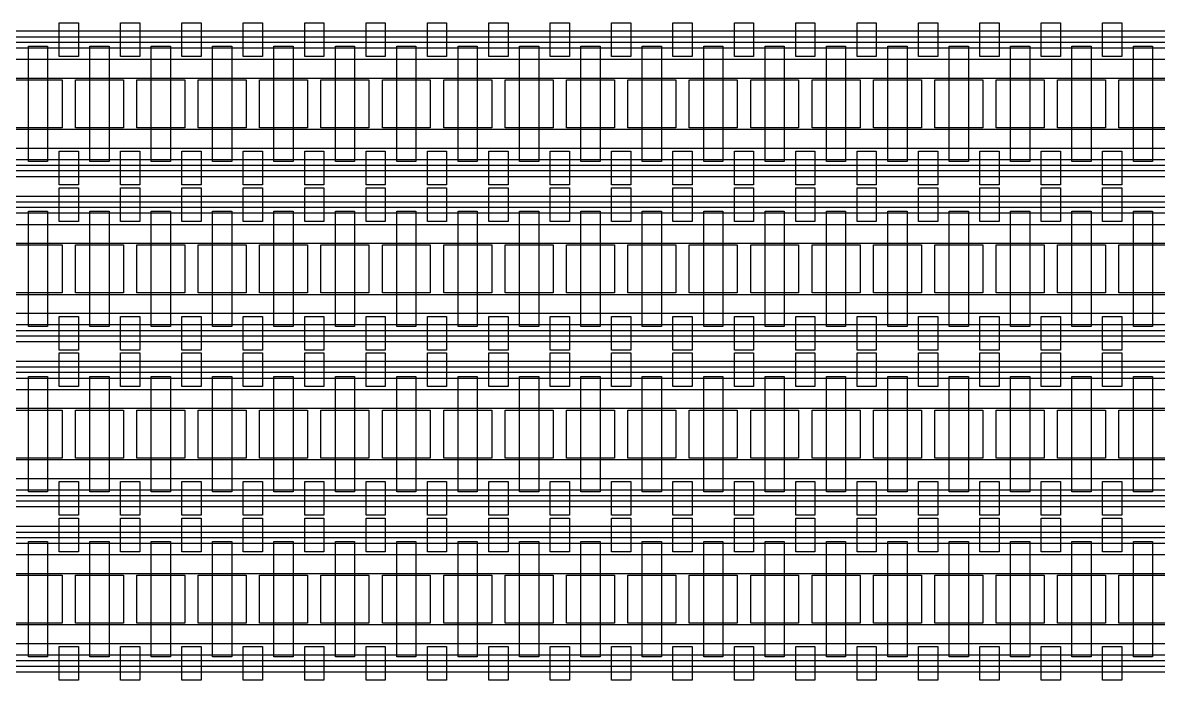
# Model space of a CAD drawing. Extents: x -21765 to 20427, y -6394 to 12870.
# Drawn here: x 2658 to 8578, y 4126 to 7553 of the extents above; entities that cross this region are included whole.
import ezdxf

# ---------------------------------------------------------------- set-up
doc = ezdxf.new("R2010")
doc.units = 0
doc.header["$MEASUREMENT"] = 0
doc.layers.add('CONTROL', color=5, linetype='Continuous')
doc.layers.add('FLOW', color=6, linetype='Continuous')

msp = doc.modelspace()

# ---------------------------------------------------------------- linework, layer by layer
at = {"layer": 'CONTROL', "linetype": 'Continuous'}
for points in [[(2847.5, 7553.4), (2947.5, 7553.4), (2947.5, 7377.9), (2847.5, 7377.9), (2847.5, 7553.4)], [(3167.5, 7553.4), (3267.5, 7553.4), (3267.5, 7377.9), (3167.5, 7377.9), (3167.5, 7553.4)], [(3487.5, 7553.4), (3587.5, 7553.4), (3587.5, 7377.9), (3487.5, 7377.9), (3487.5, 7553.4)], [(3807.5, 7553.4), (3907.5, 7553.4), (3907.5, 7377.9), (3807.5, 7377.9), (3807.5, 7553.4)], [(4127.5, 7553.4), (4227.5, 7553.4), (4227.5, 7377.9), (4127.5, 7377.9), (4127.5, 7553.4)], [(4447.5, 7553.4), (4547.5, 7553.4), (4547.5, 7377.9), (4447.5, 7377.9), (4447.5, 7553.4)], [(4767.5, 7553.4), (4867.5, 7553.4), (4867.5, 7377.9), (4767.5, 7377.9), (4767.5, 7553.4)], [(5087.5, 7553.4), (5187.5, 7553.4), (5187.5, 7377.9), (5087.5, 7377.9), (5087.5, 7553.4)], [(5407.5, 7553.4), (5507.5, 7553.4), (5507.5, 7377.9), (5407.5, 7377.9), (5407.5, 7553.4)], [(5727.5, 7553.4), (5827.5, 7553.4), (5827.5, 7377.9), (5727.5, 7377.9), (5727.5, 7553.4)], [(6047.5, 7553.4), (6147.5, 7553.4), (6147.5, 7377.9), (6047.5, 7377.9), (6047.5, 7553.4)], [(6367.5, 7553.4), (6467.5, 7553.4), (6467.5, 7377.9), (6367.5, 7377.9), (6367.5, 7553.4)], [(6687.5, 7553.4), (6787.5, 7553.4), (6787.5, 7377.9), (6687.5, 7377.9), (6687.5, 7553.4)], [(7007.5, 7553.4), (7107.5, 7553.4), (7107.5, 7377.9), (7007.5, 7377.9), (7007.5, 7553.4)], [(7327.5, 7553.4), (7427.5, 7553.4), (7427.5, 7377.9), (7327.5, 7377.9), (7327.5, 7553.4)], [(7647.5, 7553.4), (7747.5, 7553.4), (7747.5, 7377.9), (7647.5, 7377.9), (7647.5, 7553.4)], [(7967.5, 7553.4), (8067.5, 7553.4), (8067.5, 7377.9), (7967.5, 7377.9), (7967.5, 7553.4)], [(8287.5, 7553.4), (8387.5, 7553.4), (8387.5, 7377.9), (8287.5, 7377.9), (8287.5, 7553.4)], [(-1375.2, 7480.6), (14147.5, 7480.6), (14147.5, 7450.6), (-1375.2, 7450.6), (-1375.2, 7480.6)], [(14228.4, 7263.1), (-1212.5, 7263.1), (-1212.5, 7363.1), (14228.4, 7363.1), (14228.4, 7263.1)], [(14228.4, 6898), (-1212.5, 6898), (-1212.5, 6998), (14228.4, 6998), (14228.4, 6898)], [(2847.5, 6883.2), (2947.5, 6883.2), (2947.5, 6707.7), (2847.5, 6707.7), (2847.5, 6883.2)], [(3167.5, 6883.2), (3267.5, 6883.2), (3267.5, 6707.7), (3167.5, 6707.7), (3167.5, 6883.2)], [(3487.5, 6883.2), (3587.5, 6883.2), (3587.5, 6707.7), (3487.5, 6707.7), (3487.5, 6883.2)], [(3807.5, 6883.2), (3907.5, 6883.2), (3907.5, 6707.7), (3807.5, 6707.7), (3807.5, 6883.2)], [(4127.5, 6883.2), (4227.5, 6883.2), (4227.5, 6707.7), (4127.5, 6707.7), (4127.5, 6883.2)], [(4447.5, 6883.2), (4547.5, 6883.2), (4547.5, 6707.7), (4447.5, 6707.7), (4447.5, 6883.2)], [(4767.5, 6883.2), (4867.5, 6883.2), (4867.5, 6707.7), (4767.5, 6707.7), (4767.5, 6883.2)], [(5087.5, 6883.2), (5187.5, 6883.2), (5187.5, 6707.7), (5087.5, 6707.7), (5087.5, 6883.2)], [(5407.5, 6883.2), (5507.5, 6883.2), (5507.5, 6707.7), (5407.5, 6707.7), (5407.5, 6883.2)], [(5727.5, 6883.2), (5827.5, 6883.2), (5827.5, 6707.7), (5727.5, 6707.7), (5727.5, 6883.2)], [(6047.5, 6883.2), (6147.5, 6883.2), (6147.5, 6707.7), (6047.5, 6707.7), (6047.5, 6883.2)], [(6367.5, 6883.2), (6467.5, 6883.2), (6467.5, 6707.7), (6367.5, 6707.7), (6367.5, 6883.2)], [(6687.5, 6883.2), (6787.5, 6883.2), (6787.5, 6707.7), (6687.5, 6707.7), (6687.5, 6883.2)], [(7007.5, 6883.2), (7107.5, 6883.2), (7107.5, 6707.7), (7007.5, 6707.7), (7007.5, 6883.2)], [(7327.5, 6883.2), (7427.5, 6883.2), (7427.5, 6707.7), (7327.5, 6707.7), (7327.5, 6883.2)], [(7647.5, 6883.2), (7747.5, 6883.2), (7747.5, 6707.7), (7647.5, 6707.7), (7647.5, 6883.2)], [(7967.5, 6883.2), (8067.5, 6883.2), (8067.5, 6707.7), (7967.5, 6707.7), (7967.5, 6883.2)], [(8287.5, 6883.2), (8387.5, 6883.2), (8387.5, 6707.7), (8287.5, 6707.7), (8287.5, 6883.2)], [(-1375.2, 6810.5), (14147.5, 6810.5), (14147.5, 6780.5), (-1375.2, 6780.5), (-1375.2, 6810.5)], [(2847.5, 6692.7), (2947.5, 6692.7), (2947.5, 6517.2), (2847.5, 6517.2), (2847.5, 6692.7)], [(3167.5, 6692.7), (3267.5, 6692.7), (3267.5, 6517.2), (3167.5, 6517.2), (3167.5, 6692.7)], [(3487.5, 6692.7), (3587.5, 6692.7), (3587.5, 6517.2), (3487.5, 6517.2), (3487.5, 6692.7)], [(3807.5, 6692.7), (3907.5, 6692.7), (3907.5, 6517.2), (3807.5, 6517.2), (3807.5, 6692.7)], [(4127.5, 6692.7), (4227.5, 6692.7), (4227.5, 6517.2), (4127.5, 6517.2), (4127.5, 6692.7)], [(4447.5, 6692.7), (4547.5, 6692.7), (4547.5, 6517.2), (4447.5, 6517.2), (4447.5, 6692.7)], [(4767.5, 6692.7), (4867.5, 6692.7), (4867.5, 6517.2), (4767.5, 6517.2), (4767.5, 6692.7)], [(5087.5, 6692.7), (5187.5, 6692.7), (5187.5, 6517.2), (5087.5, 6517.2), (5087.5, 6692.7)], [(5407.5, 6692.7), (5507.5, 6692.7), (5507.5, 6517.2), (5407.5, 6517.2), (5407.5, 6692.7)], [(5727.5, 6692.7), (5827.5, 6692.7), (5827.5, 6517.2), (5727.5, 6517.2), (5727.5, 6692.7)], [(6047.5, 6692.7), (6147.5, 6692.7), (6147.5, 6517.2), (6047.5, 6517.2), (6047.5, 6692.7)], [(6367.5, 6692.7), (6467.5, 6692.7), (6467.5, 6517.2), (6367.5, 6517.2), (6367.5, 6692.7)], [(6687.5, 6692.7), (6787.5, 6692.7), (6787.5, 6517.2), (6687.5, 6517.2), (6687.5, 6692.7)], [(7007.5, 6692.7), (7107.5, 6692.7), (7107.5, 6517.2), (7007.5, 6517.2), (7007.5, 6692.7)], [(7327.5, 6692.7), (7427.5, 6692.7), (7427.5, 6517.2), (7327.5, 6517.2), (7327.5, 6692.7)], [(7647.5, 6692.7), (7747.5, 6692.7), (7747.5, 6517.2), (7647.5, 6517.2), (7647.5, 6692.7)], [(7967.5, 6692.7), (8067.5, 6692.7), (8067.5, 6517.2), (7967.5, 6517.2), (7967.5, 6692.7)], [(8287.5, 6692.7), (8387.5, 6692.7), (8387.5, 6517.2), (8287.5, 6517.2), (8287.5, 6692.7)], [(-1375.2, 6620), (14147.5, 6620), (14147.5, 6590), (-1375.2, 6590), (-1375.2, 6620)], [(14228.4, 6402.4), (-1212.5, 6402.4), (-1212.5, 6502.4), (14228.4, 6502.4), (14228.4, 6402.4)], [(14228.4, 6037.3), (-1212.5, 6037.3), (-1212.5, 6137.3), (14228.4, 6137.3), (14228.4, 6037.3)], [(2847.5, 6022.6), (2947.5, 6022.6), (2947.5, 5847.1), (2847.5, 5847.1), (2847.5, 6022.6)], [(3167.5, 6022.6), (3267.5, 6022.6), (3267.5, 5847.1), (3167.5, 5847.1), (3167.5, 6022.6)], [(3487.5, 6022.6), (3587.5, 6022.6), (3587.5, 5847.1), (3487.5, 5847.1), (3487.5, 6022.6)], [(3807.5, 6022.6), (3907.5, 6022.6), (3907.5, 5847.1), (3807.5, 5847.1), (3807.5, 6022.6)], [(4127.5, 6022.6), (4227.5, 6022.6), (4227.5, 5847.1), (4127.5, 5847.1), (4127.5, 6022.6)], [(4447.5, 6022.6), (4547.5, 6022.6), (4547.5, 5847.1), (4447.5, 5847.1), (4447.5, 6022.6)], [(4767.5, 6022.6), (4867.5, 6022.6), (4867.5, 5847.1), (4767.5, 5847.1), (4767.5, 6022.6)], [(5087.5, 6022.6), (5187.5, 6022.6), (5187.5, 5847.1), (5087.5, 5847.1), (5087.5, 6022.6)], [(5407.5, 6022.6), (5507.5, 6022.6), (5507.5, 5847.1), (5407.5, 5847.1), (5407.5, 6022.6)], [(5727.5, 6022.6), (5827.5, 6022.6), (5827.5, 5847.1), (5727.5, 5847.1), (5727.5, 6022.6)], [(6047.5, 6022.6), (6147.5, 6022.6), (6147.5, 5847.1), (6047.5, 5847.1), (6047.5, 6022.6)], [(6367.5, 6022.6), (6467.5, 6022.6), (6467.5, 5847.1), (6367.5, 5847.1), (6367.5, 6022.6)], [(6687.5, 6022.6), (6787.5, 6022.6), (6787.5, 5847.1), (6687.5, 5847.1), (6687.5, 6022.6)], [(7007.5, 6022.6), (7107.5, 6022.6), (7107.5, 5847.1), (7007.5, 5847.1), (7007.5, 6022.6)], [(7327.5, 6022.6), (7427.5, 6022.6), (7427.5, 5847.1), (7327.5, 5847.1), (7327.5, 6022.6)], [(7647.5, 6022.6), (7747.5, 6022.6), (7747.5, 5847.1), (7647.5, 5847.1), (7647.5, 6022.6)], [(7967.5, 6022.6), (8067.5, 6022.6), (8067.5, 5847.1), (7967.5, 5847.1), (7967.5, 6022.6)], [(8287.5, 6022.6), (8387.5, 6022.6), (8387.5, 5847.1), (8287.5, 5847.1), (8287.5, 6022.6)], [(-1375.2, 5949.8), (14147.5, 5949.8), (14147.5, 5919.8), (-1375.2, 5919.8), (-1375.2, 5949.8)], [(2847.5, 5832.1), (2947.5, 5832.1), (2947.5, 5656.6), (2847.5, 5656.6), (2847.5, 5832.1)], [(3167.5, 5832.1), (3267.5, 5832.1), (3267.5, 5656.6), (3167.5, 5656.6), (3167.5, 5832.1)], [(3487.5, 5832.1), (3587.5, 5832.1), (3587.5, 5656.6), (3487.5, 5656.6), (3487.5, 5832.1)], [(3807.5, 5832.1), (3907.5, 5832.1), (3907.5, 5656.6), (3807.5, 5656.6), (3807.5, 5832.1)], [(4127.5, 5832.1), (4227.5, 5832.1), (4227.5, 5656.6), (4127.5, 5656.6), (4127.5, 5832.1)], [(4447.5, 5832.1), (4547.5, 5832.1), (4547.5, 5656.6), (4447.5, 5656.6), (4447.5, 5832.1)], [(4767.5, 5832.1), (4867.5, 5832.1), (4867.5, 5656.6), (4767.5, 5656.6), (4767.5, 5832.1)], [(5087.5, 5832.1), (5187.5, 5832.1), (5187.5, 5656.6), (5087.5, 5656.6), (5087.5, 5832.1)], [(5407.5, 5832.1), (5507.5, 5832.1), (5507.5, 5656.6), (5407.5, 5656.6), (5407.5, 5832.1)], [(5727.5, 5832.1), (5827.5, 5832.1), (5827.5, 5656.6), (5727.5, 5656.6), (5727.5, 5832.1)], [(6047.5, 5832.1), (6147.5, 5832.1), (6147.5, 5656.6), (6047.5, 5656.6), (6047.5, 5832.1)], [(6367.5, 5832.1), (6467.5, 5832.1), (6467.5, 5656.6), (6367.5, 5656.6), (6367.5, 5832.1)], [(6687.5, 5832.1), (6787.5, 5832.1), (6787.5, 5656.6), (6687.5, 5656.6), (6687.5, 5832.1)], [(7007.5, 5832.1), (7107.5, 5832.1), (7107.5, 5656.6), (7007.5, 5656.6), (7007.5, 5832.1)], [(7327.5, 5832.1), (7427.5, 5832.1), (7427.5, 5656.6), (7327.5, 5656.6), (7327.5, 5832.1)], [(7647.5, 5832.1), (7747.5, 5832.1), (7747.5, 5656.6), (7647.5, 5656.6), (7647.5, 5832.1)], [(7967.5, 5832.1), (8067.5, 5832.1), (8067.5, 5656.6), (7967.5, 5656.6), (7967.5, 5832.1)], [(8287.5, 5832.1), (8387.5, 5832.1), (8387.5, 5656.6), (8287.5, 5656.6), (8287.5, 5832.1)], [(-1375.2, 5759.3), (14147.5, 5759.3), (14147.5, 5729.3), (-1375.2, 5729.3), (-1375.2, 5759.3)], [(14228.4, 5541.8), (-1212.5, 5541.8), (-1212.5, 5641.8), (14228.4, 5641.8), (14228.4, 5541.8)], [(14228.4, 5176.7), (-1212.5, 5176.7), (-1212.5, 5276.7), (14228.4, 5276.7), (14228.4, 5176.7)], [(2847.5, 5161.9), (2947.5, 5161.9), (2947.5, 4986.4), (2847.5, 4986.4), (2847.5, 5161.9)], [(3167.5, 5161.9), (3267.5, 5161.9), (3267.5, 4986.4), (3167.5, 4986.4), (3167.5, 5161.9)], [(3487.5, 5161.9), (3587.5, 5161.9), (3587.5, 4986.4), (3487.5, 4986.4), (3487.5, 5161.9)], [(3807.5, 5161.9), (3907.5, 5161.9), (3907.5, 4986.4), (3807.5, 4986.4), (3807.5, 5161.9)], [(4127.5, 5161.9), (4227.5, 5161.9), (4227.5, 4986.4), (4127.5, 4986.4), (4127.5, 5161.9)], [(4447.5, 5161.9), (4547.5, 5161.9), (4547.5, 4986.4), (4447.5, 4986.4), (4447.5, 5161.9)], [(4767.5, 5161.9), (4867.5, 5161.9), (4867.5, 4986.4), (4767.5, 4986.4), (4767.5, 5161.9)], [(5087.5, 5161.9), (5187.5, 5161.9), (5187.5, 4986.4), (5087.5, 4986.4), (5087.5, 5161.9)], [(5407.5, 5161.9), (5507.5, 5161.9), (5507.5, 4986.4), (5407.5, 4986.4), (5407.5, 5161.9)], [(5727.5, 5161.9), (5827.5, 5161.9), (5827.5, 4986.4), (5727.5, 4986.4), (5727.5, 5161.9)], [(6047.5, 5161.9), (6147.5, 5161.9), (6147.5, 4986.4), (6047.5, 4986.4), (6047.5, 5161.9)], [(6367.5, 5161.9), (6467.5, 5161.9), (6467.5, 4986.4), (6367.5, 4986.4), (6367.5, 5161.9)], [(6687.5, 5161.9), (6787.5, 5161.9), (6787.5, 4986.4), (6687.5, 4986.4), (6687.5, 5161.9)], [(7007.5, 5161.9), (7107.5, 5161.9), (7107.5, 4986.4), (7007.5, 4986.4), (7007.5, 5161.9)], [(7327.5, 5161.9), (7427.5, 5161.9), (7427.5, 4986.4), (7327.5, 4986.4), (7327.5, 5161.9)], [(7647.5, 5161.9), (7747.5, 5161.9), (7747.5, 4986.4), (7647.5, 4986.4), (7647.5, 5161.9)], [(7967.5, 5161.9), (8067.5, 5161.9), (8067.5, 4986.4), (7967.5, 4986.4), (7967.5, 5161.9)], [(8287.5, 5161.9), (8387.5, 5161.9), (8387.5, 4986.4), (8287.5, 4986.4), (8287.5, 5161.9)], [(-1375.2, 5089.2), (14147.5, 5089.2), (14147.5, 5059.2), (-1375.2, 5059.2), (-1375.2, 5089.2)], [(2847.5, 4971.4), (2947.5, 4971.4), (2947.5, 4795.9), (2847.5, 4795.9), (2847.5, 4971.4)], [(3167.5, 4971.4), (3267.5, 4971.4), (3267.5, 4795.9), (3167.5, 4795.9), (3167.5, 4971.4)], [(3487.5, 4971.4), (3587.5, 4971.4), (3587.5, 4795.9), (3487.5, 4795.9), (3487.5, 4971.4)], [(3807.5, 4971.4), (3907.5, 4971.4), (3907.5, 4795.9), (3807.5, 4795.9), (3807.5, 4971.4)], [(4127.5, 4971.4), (4227.5, 4971.4), (4227.5, 4795.9), (4127.5, 4795.9), (4127.5, 4971.4)], [(4447.5, 4971.4), (4547.5, 4971.4), (4547.5, 4795.9), (4447.5, 4795.9), (4447.5, 4971.4)], [(4767.5, 4971.4), (4867.5, 4971.4), (4867.5, 4795.9), (4767.5, 4795.9), (4767.5, 4971.4)], [(5087.5, 4971.4), (5187.5, 4971.4), (5187.5, 4795.9), (5087.5, 4795.9), (5087.5, 4971.4)], [(5407.5, 4971.4), (5507.5, 4971.4), (5507.5, 4795.9), (5407.5, 4795.9), (5407.5, 4971.4)], [(5727.5, 4971.4), (5827.5, 4971.4), (5827.5, 4795.9), (5727.5, 4795.9), (5727.5, 4971.4)], [(6047.5, 4971.4), (6147.5, 4971.4), (6147.5, 4795.9), (6047.5, 4795.9), (6047.5, 4971.4)], [(6367.5, 4971.4), (6467.5, 4971.4), (6467.5, 4795.9), (6367.5, 4795.9), (6367.5, 4971.4)], [(6687.5, 4971.4), (6787.5, 4971.4), (6787.5, 4795.9), (6687.5, 4795.9), (6687.5, 4971.4)], [(7007.5, 4971.4), (7107.5, 4971.4), (7107.5, 4795.9), (7007.5, 4795.9), (7007.5, 4971.4)], [(7327.5, 4971.4), (7427.5, 4971.4), (7427.5, 4795.9), (7327.5, 4795.9), (7327.5, 4971.4)], [(7647.5, 4971.4), (7747.5, 4971.4), (7747.5, 4795.9), (7647.5, 4795.9), (7647.5, 4971.4)], [(7967.5, 4971.4), (8067.5, 4971.4), (8067.5, 4795.9), (7967.5, 4795.9), (7967.5, 4971.4)], [(8287.5, 4971.4), (8387.5, 4971.4), (8387.5, 4795.9), (8287.5, 4795.9), (8287.5, 4971.4)], [(-1375.2, 4898.7), (14147.5, 4898.7), (14147.5, 4868.7), (-1375.2, 4868.7), (-1375.2, 4898.7)], [(14228.4, 4681.2), (-1212.5, 4681.2), (-1212.5, 4781.2), (14228.4, 4781.2), (14228.4, 4681.2)], [(14228.4, 4316.1), (-1212.5, 4316.1), (-1212.5, 4416.1), (14228.4, 4416.1), (14228.4, 4316.1)], [(2847.5, 4301.3), (2947.5, 4301.3), (2947.5, 4125.8), (2847.5, 4125.8), (2847.5, 4301.3)], [(3167.5, 4301.3), (3267.5, 4301.3), (3267.5, 4125.8), (3167.5, 4125.8), (3167.5, 4301.3)], [(3487.5, 4301.3), (3587.5, 4301.3), (3587.5, 4125.8), (3487.5, 4125.8), (3487.5, 4301.3)], [(3807.5, 4301.3), (3907.5, 4301.3), (3907.5, 4125.8), (3807.5, 4125.8), (3807.5, 4301.3)], [(4127.5, 4301.3), (4227.5, 4301.3), (4227.5, 4125.8), (4127.5, 4125.8), (4127.5, 4301.3)], [(4447.5, 4301.3), (4547.5, 4301.3), (4547.5, 4125.8), (4447.5, 4125.8), (4447.5, 4301.3)], [(4767.5, 4301.3), (4867.5, 4301.3), (4867.5, 4125.8), (4767.5, 4125.8), (4767.5, 4301.3)], [(5087.5, 4301.3), (5187.5, 4301.3), (5187.5, 4125.8), (5087.5, 4125.8), (5087.5, 4301.3)], [(5407.5, 4301.3), (5507.5, 4301.3), (5507.5, 4125.8), (5407.5, 4125.8), (5407.5, 4301.3)], [(5727.5, 4301.3), (5827.5, 4301.3), (5827.5, 4125.8), (5727.5, 4125.8), (5727.5, 4301.3)], [(6047.5, 4301.3), (6147.5, 4301.3), (6147.5, 4125.8), (6047.5, 4125.8), (6047.5, 4301.3)], [(6367.5, 4301.3), (6467.5, 4301.3), (6467.5, 4125.8), (6367.5, 4125.8), (6367.5, 4301.3)], [(6687.5, 4301.3), (6787.5, 4301.3), (6787.5, 4125.8), (6687.5, 4125.8), (6687.5, 4301.3)], [(7007.5, 4301.3), (7107.5, 4301.3), (7107.5, 4125.8), (7007.5, 4125.8), (7007.5, 4301.3)], [(7327.5, 4301.3), (7427.5, 4301.3), (7427.5, 4125.8), (7327.5, 4125.8), (7327.5, 4301.3)], [(7647.5, 4301.3), (7747.5, 4301.3), (7747.5, 4125.8), (7647.5, 4125.8), (7647.5, 4301.3)], [(7967.5, 4301.3), (8067.5, 4301.3), (8067.5, 4125.8), (7967.5, 4125.8), (7967.5, 4301.3)], [(8287.5, 4301.3), (8387.5, 4301.3), (8387.5, 4125.8), (8287.5, 4125.8), (8287.5, 4301.3)], [(-1375.2, 4228.5), (14147.5, 4228.5), (14147.5, 4198.5), (-1375.2, 4198.5), (-1375.2, 4228.5)]]:
    msp.add_lwpolyline(points, close=True, dxfattribs=at)
at = {"layer": 'FLOW', "linetype": 'Continuous'}
for points in [[(-1663.4, 7510.6), (14508.3, 7510.6), (14508.3, 7420.6), (-1663.4, 7420.6), (-1663.4, 7510.6)], [(2687.5, 7431.1), (2787.5, 7431.1), (2787.5, 6830), (2687.5, 6830), (2687.5, 7431.1)], [(3007.5, 7431.1), (3107.5, 7431.1), (3107.5, 6830), (3007.5, 6830), (3007.5, 7431.1)], [(3327.5, 7431.1), (3427.5, 7431.1), (3427.5, 6830), (3327.5, 6830), (3327.5, 7431.1)], [(3647.5, 7431.1), (3747.5, 7431.1), (3747.5, 6830), (3647.5, 6830), (3647.5, 7431.1)], [(3967.5, 7431.1), (4067.5, 7431.1), (4067.5, 6830), (3967.5, 6830), (3967.5, 7431.1)], [(4287.5, 7431.1), (4387.5, 7431.1), (4387.5, 6830), (4287.5, 6830), (4287.5, 7431.1)], [(4607.5, 7431.1), (4707.5, 7431.1), (4707.5, 6830), (4607.5, 6830), (4607.5, 7431.1)], [(4927.5, 7431.1), (5027.5, 7431.1), (5027.5, 6830), (4927.5, 6830), (4927.5, 7431.1)], [(5247.5, 7431.1), (5347.5, 7431.1), (5347.5, 6830), (5247.5, 6830), (5247.5, 7431.1)], [(5567.5, 7431.1), (5667.5, 7431.1), (5667.5, 6830), (5567.5, 6830), (5567.5, 7431.1)], [(5887.5, 7431.1), (5987.5, 7431.1), (5987.5, 6830), (5887.5, 6830), (5887.5, 7431.1)], [(6207.5, 7431.1), (6307.5, 7431.1), (6307.5, 6830), (6207.5, 6830), (6207.5, 7431.1)], [(6527.5, 7431.1), (6627.5, 7431.1), (6627.5, 6830), (6527.5, 6830), (6527.5, 7431.1)], [(6847.5, 7431.1), (6947.5, 7431.1), (6947.5, 6830), (6847.5, 6830), (6847.5, 7431.1)], [(7167.5, 7431.1), (7267.5, 7431.1), (7267.5, 6830), (7167.5, 6830), (7167.5, 7431.1)], [(7487.5, 7431.1), (7587.5, 7431.1), (7587.5, 6830), (7487.5, 6830), (7487.5, 7431.1)], [(7807.5, 7431.1), (7907.5, 7431.1), (7907.5, 6830), (7807.5, 6830), (7807.5, 7431.1)], [(8127.5, 7431.1), (8227.5, 7431.1), (8227.5, 6830), (8127.5, 6830), (8127.5, 7431.1)], [(8447.5, 7431.1), (8547.5, 7431.1), (8547.5, 6830), (8447.5, 6830), (8447.5, 7431.1)], [(2612.5, 7255.5), (2862.5, 7255.5), (2862.5, 7005.5), (2612.5, 7005.5), (2612.5, 7255.5)], [(2932.5, 7255.5), (3182.5, 7255.5), (3182.5, 7005.5), (2932.5, 7005.5), (2932.5, 7255.5)], [(3252.5, 7255.5), (3502.5, 7255.5), (3502.5, 7005.5), (3252.5, 7005.5), (3252.5, 7255.5)], [(3572.5, 7255.5), (3822.5, 7255.5), (3822.5, 7005.5), (3572.5, 7005.5), (3572.5, 7255.5)], [(3892.5, 7255.5), (4142.5, 7255.5), (4142.5, 7005.5), (3892.5, 7005.5), (3892.5, 7255.5)], [(4212.5, 7255.5), (4462.5, 7255.5), (4462.5, 7005.5), (4212.5, 7005.5), (4212.5, 7255.5)], [(4532.5, 7255.5), (4782.5, 7255.5), (4782.5, 7005.5), (4532.5, 7005.5), (4532.5, 7255.5)], [(4852.5, 7255.5), (5102.5, 7255.5), (5102.5, 7005.5), (4852.5, 7005.5), (4852.5, 7255.5)], [(5172.5, 7255.5), (5422.5, 7255.5), (5422.5, 7005.5), (5172.5, 7005.5), (5172.5, 7255.5)], [(5492.5, 7255.5), (5742.5, 7255.5), (5742.5, 7005.5), (5492.5, 7005.5), (5492.5, 7255.5)], [(5812.5, 7255.5), (6062.5, 7255.5), (6062.5, 7005.5), (5812.5, 7005.5), (5812.5, 7255.5)], [(6132.5, 7255.5), (6382.5, 7255.5), (6382.5, 7005.5), (6132.5, 7005.5), (6132.5, 7255.5)], [(6452.5, 7255.5), (6702.5, 7255.5), (6702.5, 7005.5), (6452.5, 7005.5), (6452.5, 7255.5)], [(6772.5, 7255.5), (7022.5, 7255.5), (7022.5, 7005.5), (6772.5, 7005.5), (6772.5, 7255.5)], [(7092.5, 7255.5), (7342.5, 7255.5), (7342.5, 7005.5), (7092.5, 7005.5), (7092.5, 7255.5)], [(7412.5, 7255.5), (7662.5, 7255.5), (7662.5, 7005.5), (7412.5, 7005.5), (7412.5, 7255.5)], [(7732.5, 7255.5), (7982.5, 7255.5), (7982.5, 7005.5), (7732.5, 7005.5), (7732.5, 7255.5)], [(8052.5, 7255.5), (8302.5, 7255.5), (8302.5, 7005.5), (8052.5, 7005.5), (8052.5, 7255.5)], [(8372.5, 7255.5), (8622.5, 7255.5), (8622.5, 7005.5), (8372.5, 7005.5), (8372.5, 7255.5)], [(-1663.4, 6840.5), (14508.3, 6840.5), (14508.3, 6750.5), (-1663.4, 6750.5), (-1663.4, 6840.5)], [(-1663.4, 6650), (14508.3, 6650), (14508.3, 6560), (-1663.4, 6560), (-1663.4, 6650)], [(2687.5, 6570.4), (2787.5, 6570.4), (2787.5, 5969.4), (2687.5, 5969.4), (2687.5, 6570.4)], [(3007.5, 6570.4), (3107.5, 6570.4), (3107.5, 5969.4), (3007.5, 5969.4), (3007.5, 6570.4)], [(3327.5, 6570.4), (3427.5, 6570.4), (3427.5, 5969.4), (3327.5, 5969.4), (3327.5, 6570.4)], [(3647.5, 6570.4), (3747.5, 6570.4), (3747.5, 5969.4), (3647.5, 5969.4), (3647.5, 6570.4)], [(3967.5, 6570.4), (4067.5, 6570.4), (4067.5, 5969.4), (3967.5, 5969.4), (3967.5, 6570.4)], [(4287.5, 6570.4), (4387.5, 6570.4), (4387.5, 5969.4), (4287.5, 5969.4), (4287.5, 6570.4)], [(4607.5, 6570.4), (4707.5, 6570.4), (4707.5, 5969.4), (4607.5, 5969.4), (4607.5, 6570.4)], [(4927.5, 6570.4), (5027.5, 6570.4), (5027.5, 5969.4), (4927.5, 5969.4), (4927.5, 6570.4)], [(5247.5, 6570.4), (5347.5, 6570.4), (5347.5, 5969.4), (5247.5, 5969.4), (5247.5, 6570.4)], [(5567.5, 6570.4), (5667.5, 6570.4), (5667.5, 5969.4), (5567.5, 5969.4), (5567.5, 6570.4)], [(5887.5, 6570.4), (5987.5, 6570.4), (5987.5, 5969.4), (5887.5, 5969.4), (5887.5, 6570.4)], [(6207.5, 6570.4), (6307.5, 6570.4), (6307.5, 5969.4), (6207.5, 5969.4), (6207.5, 6570.4)], [(6527.5, 6570.4), (6627.5, 6570.4), (6627.5, 5969.4), (6527.5, 5969.4), (6527.5, 6570.4)], [(6847.5, 6570.4), (6947.5, 6570.4), (6947.5, 5969.4), (6847.5, 5969.4), (6847.5, 6570.4)], [(7167.5, 6570.4), (7267.5, 6570.4), (7267.5, 5969.4), (7167.5, 5969.4), (7167.5, 6570.4)], [(7487.5, 6570.4), (7587.5, 6570.4), (7587.5, 5969.4), (7487.5, 5969.4), (7487.5, 6570.4)], [(7807.5, 6570.4), (7907.5, 6570.4), (7907.5, 5969.4), (7807.5, 5969.4), (7807.5, 6570.4)], [(8127.5, 6570.4), (8227.5, 6570.4), (8227.5, 5969.4), (8127.5, 5969.4), (8127.5, 6570.4)], [(8447.5, 6570.4), (8547.5, 6570.4), (8547.5, 5969.4), (8447.5, 5969.4), (8447.5, 6570.4)], [(2612.5, 6394.9), (2862.5, 6394.9), (2862.5, 6144.9), (2612.5, 6144.9), (2612.5, 6394.9)], [(2932.5, 6394.9), (3182.5, 6394.9), (3182.5, 6144.9), (2932.5, 6144.9), (2932.5, 6394.9)], [(3252.5, 6394.9), (3502.5, 6394.9), (3502.5, 6144.9), (3252.5, 6144.9), (3252.5, 6394.9)], [(3572.5, 6394.9), (3822.5, 6394.9), (3822.5, 6144.9), (3572.5, 6144.9), (3572.5, 6394.9)], [(3892.5, 6394.9), (4142.5, 6394.9), (4142.5, 6144.9), (3892.5, 6144.9), (3892.5, 6394.9)], [(4212.5, 6394.9), (4462.5, 6394.9), (4462.5, 6144.9), (4212.5, 6144.9), (4212.5, 6394.9)], [(4532.5, 6394.9), (4782.5, 6394.9), (4782.5, 6144.9), (4532.5, 6144.9), (4532.5, 6394.9)], [(4852.5, 6394.9), (5102.5, 6394.9), (5102.5, 6144.9), (4852.5, 6144.9), (4852.5, 6394.9)], [(5172.5, 6394.9), (5422.5, 6394.9), (5422.5, 6144.9), (5172.5, 6144.9), (5172.5, 6394.9)], [(5492.5, 6394.9), (5742.5, 6394.9), (5742.5, 6144.9), (5492.5, 6144.9), (5492.5, 6394.9)], [(5812.5, 6394.9), (6062.5, 6394.9), (6062.5, 6144.9), (5812.5, 6144.9), (5812.5, 6394.9)], [(6132.5, 6394.9), (6382.5, 6394.9), (6382.5, 6144.9), (6132.5, 6144.9), (6132.5, 6394.9)], [(6452.5, 6394.9), (6702.5, 6394.9), (6702.5, 6144.9), (6452.5, 6144.9), (6452.5, 6394.9)], [(6772.5, 6394.9), (7022.5, 6394.9), (7022.5, 6144.9), (6772.5, 6144.9), (6772.5, 6394.9)], [(7092.5, 6394.9), (7342.5, 6394.9), (7342.5, 6144.9), (7092.5, 6144.9), (7092.5, 6394.9)], [(7412.5, 6394.9), (7662.5, 6394.9), (7662.5, 6144.9), (7412.5, 6144.9), (7412.5, 6394.9)], [(7732.5, 6394.9), (7982.5, 6394.9), (7982.5, 6144.9), (7732.5, 6144.9), (7732.5, 6394.9)], [(8052.5, 6394.9), (8302.5, 6394.9), (8302.5, 6144.9), (8052.5, 6144.9), (8052.5, 6394.9)], [(8372.5, 6394.9), (8622.5, 6394.9), (8622.5, 6144.9), (8372.5, 6144.9), (8372.5, 6394.9)], [(-1663.4, 5979.8), (14508.3, 5979.8), (14508.3, 5889.8), (-1663.4, 5889.8), (-1663.4, 5979.8)], [(-1663.4, 5789.3), (14508.3, 5789.3), (14508.3, 5699.3), (-1663.4, 5699.3), (-1663.4, 5789.3)], [(2687.5, 5709.8), (2787.5, 5709.8), (2787.5, 5108.7), (2687.5, 5108.7), (2687.5, 5709.8)], [(3007.5, 5709.8), (3107.5, 5709.8), (3107.5, 5108.7), (3007.5, 5108.7), (3007.5, 5709.8)], [(3327.5, 5709.8), (3427.5, 5709.8), (3427.5, 5108.7), (3327.5, 5108.7), (3327.5, 5709.8)], [(3647.5, 5709.8), (3747.5, 5709.8), (3747.5, 5108.7), (3647.5, 5108.7), (3647.5, 5709.8)], [(3967.5, 5709.8), (4067.5, 5709.8), (4067.5, 5108.7), (3967.5, 5108.7), (3967.5, 5709.8)], [(4287.5, 5709.8), (4387.5, 5709.8), (4387.5, 5108.7), (4287.5, 5108.7), (4287.5, 5709.8)], [(4607.5, 5709.8), (4707.5, 5709.8), (4707.5, 5108.7), (4607.5, 5108.7), (4607.5, 5709.8)], [(4927.5, 5709.8), (5027.5, 5709.8), (5027.5, 5108.7), (4927.5, 5108.7), (4927.5, 5709.8)], [(5247.5, 5709.8), (5347.5, 5709.8), (5347.5, 5108.7), (5247.5, 5108.7), (5247.5, 5709.8)], [(5567.5, 5709.8), (5667.5, 5709.8), (5667.5, 5108.7), (5567.5, 5108.7), (5567.5, 5709.8)], [(5887.5, 5709.8), (5987.5, 5709.8), (5987.5, 5108.7), (5887.5, 5108.7), (5887.5, 5709.8)], [(6207.5, 5709.8), (6307.5, 5709.8), (6307.5, 5108.7), (6207.5, 5108.7), (6207.5, 5709.8)], [(6527.5, 5709.8), (6627.5, 5709.8), (6627.5, 5108.7), (6527.5, 5108.7), (6527.5, 5709.8)], [(6847.5, 5709.8), (6947.5, 5709.8), (6947.5, 5108.7), (6847.5, 5108.7), (6847.5, 5709.8)], [(7167.5, 5709.8), (7267.5, 5709.8), (7267.5, 5108.7), (7167.5, 5108.7), (7167.5, 5709.8)], [(7487.5, 5709.8), (7587.5, 5709.8), (7587.5, 5108.7), (7487.5, 5108.7), (7487.5, 5709.8)], [(7807.5, 5709.8), (7907.5, 5709.8), (7907.5, 5108.7), (7807.5, 5108.7), (7807.5, 5709.8)], [(8127.5, 5709.8), (8227.5, 5709.8), (8227.5, 5108.7), (8127.5, 5108.7), (8127.5, 5709.8)], [(8447.5, 5709.8), (8547.5, 5709.8), (8547.5, 5108.7), (8447.5, 5108.7), (8447.5, 5709.8)], [(2612.5, 5534.3), (2862.5, 5534.3), (2862.5, 5284.3), (2612.5, 5284.3), (2612.5, 5534.3)], [(2932.5, 5534.3), (3182.5, 5534.3), (3182.5, 5284.3), (2932.5, 5284.3), (2932.5, 5534.3)], [(3252.5, 5534.3), (3502.5, 5534.3), (3502.5, 5284.3), (3252.5, 5284.3), (3252.5, 5534.3)], [(3572.5, 5534.3), (3822.5, 5534.3), (3822.5, 5284.3), (3572.5, 5284.3), (3572.5, 5534.3)], [(3892.5, 5534.3), (4142.5, 5534.3), (4142.5, 5284.3), (3892.5, 5284.3), (3892.5, 5534.3)], [(4212.5, 5534.3), (4462.5, 5534.3), (4462.5, 5284.3), (4212.5, 5284.3), (4212.5, 5534.3)], [(4532.5, 5534.3), (4782.5, 5534.3), (4782.5, 5284.3), (4532.5, 5284.3), (4532.5, 5534.3)], [(4852.5, 5534.3), (5102.5, 5534.3), (5102.5, 5284.3), (4852.5, 5284.3), (4852.5, 5534.3)], [(5172.5, 5534.3), (5422.5, 5534.3), (5422.5, 5284.3), (5172.5, 5284.3), (5172.5, 5534.3)], [(5492.5, 5534.3), (5742.5, 5534.3), (5742.5, 5284.3), (5492.5, 5284.3), (5492.5, 5534.3)], [(5812.5, 5534.3), (6062.5, 5534.3), (6062.5, 5284.3), (5812.5, 5284.3), (5812.5, 5534.3)], [(6132.5, 5534.3), (6382.5, 5534.3), (6382.5, 5284.3), (6132.5, 5284.3), (6132.5, 5534.3)], [(6452.5, 5534.3), (6702.5, 5534.3), (6702.5, 5284.3), (6452.5, 5284.3), (6452.5, 5534.3)], [(6772.5, 5534.3), (7022.5, 5534.3), (7022.5, 5284.3), (6772.5, 5284.3), (6772.5, 5534.3)], [(7092.5, 5534.3), (7342.5, 5534.3), (7342.5, 5284.3), (7092.5, 5284.3), (7092.5, 5534.3)], [(7412.5, 5534.3), (7662.5, 5534.3), (7662.5, 5284.3), (7412.5, 5284.3), (7412.5, 5534.3)], [(7732.5, 5534.3), (7982.5, 5534.3), (7982.5, 5284.3), (7732.5, 5284.3), (7732.5, 5534.3)], [(8052.5, 5534.2), (8302.5, 5534.2), (8302.5, 5284.2), (8052.5, 5284.2), (8052.5, 5534.2)], [(8372.5, 5534.2), (8622.5, 5534.2), (8622.5, 5284.2), (8372.5, 5284.2), (8372.5, 5534.2)], [(-1663.4, 5119.2), (14508.3, 5119.2), (14508.3, 5029.2), (-1663.4, 5029.2), (-1663.4, 5119.2)], [(-1663.4, 4928.7), (14508.3, 4928.7), (14508.3, 4838.7), (-1663.4, 4838.7), (-1663.4, 4928.7)], [(2687.5, 4849.1), (2787.5, 4849.1), (2787.5, 4248.1), (2687.5, 4248.1), (2687.5, 4849.1)], [(3007.5, 4849.1), (3107.5, 4849.1), (3107.5, 4248.1), (3007.5, 4248.1), (3007.5, 4849.1)], [(3327.5, 4849.1), (3427.5, 4849.1), (3427.5, 4248.1), (3327.5, 4248.1), (3327.5, 4849.1)], [(3647.5, 4849.1), (3747.5, 4849.1), (3747.5, 4248.1), (3647.5, 4248.1), (3647.5, 4849.1)], [(3967.5, 4849.1), (4067.5, 4849.1), (4067.5, 4248.1), (3967.5, 4248.1), (3967.5, 4849.1)], [(4287.5, 4849.1), (4387.5, 4849.1), (4387.5, 4248.1), (4287.5, 4248.1), (4287.5, 4849.1)], [(4607.5, 4849.1), (4707.5, 4849.1), (4707.5, 4248.1), (4607.5, 4248.1), (4607.5, 4849.1)], [(4927.5, 4849.1), (5027.5, 4849.1), (5027.5, 4248.1), (4927.5, 4248.1), (4927.5, 4849.1)], [(5247.5, 4849.1), (5347.5, 4849.1), (5347.5, 4248.1), (5247.5, 4248.1), (5247.5, 4849.1)], [(5567.5, 4849.1), (5667.5, 4849.1), (5667.5, 4248.1), (5567.5, 4248.1), (5567.5, 4849.1)], [(5887.5, 4849.1), (5987.5, 4849.1), (5987.5, 4248.1), (5887.5, 4248.1), (5887.5, 4849.1)], [(6207.5, 4849.1), (6307.5, 4849.1), (6307.5, 4248.1), (6207.5, 4248.1), (6207.5, 4849.1)], [(6527.5, 4849.1), (6627.5, 4849.1), (6627.5, 4248.1), (6527.5, 4248.1), (6527.5, 4849.1)], [(6847.5, 4849.1), (6947.5, 4849.1), (6947.5, 4248.1), (6847.5, 4248.1), (6847.5, 4849.1)], [(7167.5, 4849.1), (7267.5, 4849.1), (7267.5, 4248.1), (7167.5, 4248.1), (7167.5, 4849.1)], [(7487.5, 4849.1), (7587.5, 4849.1), (7587.5, 4248.1), (7487.5, 4248.1), (7487.5, 4849.1)], [(7807.5, 4849.1), (7907.5, 4849.1), (7907.5, 4248.1), (7807.5, 4248.1), (7807.5, 4849.1)], [(8127.5, 4849.1), (8227.5, 4849.1), (8227.5, 4248.1), (8127.5, 4248.1), (8127.5, 4849.1)], [(8447.5, 4849.1), (8547.5, 4849.1), (8547.5, 4248.1), (8447.5, 4248.1), (8447.5, 4849.1)], [(2612.5, 4673.6), (2862.5, 4673.6), (2862.5, 4423.6), (2612.5, 4423.6), (2612.5, 4673.6)], [(2932.5, 4673.6), (3182.5, 4673.6), (3182.5, 4423.6), (2932.5, 4423.6), (2932.5, 4673.6)], [(3252.5, 4673.6), (3502.5, 4673.6), (3502.5, 4423.6), (3252.5, 4423.6), (3252.5, 4673.6)], [(3572.5, 4673.6), (3822.5, 4673.6), (3822.5, 4423.6), (3572.5, 4423.6), (3572.5, 4673.6)], [(3892.5, 4673.6), (4142.5, 4673.6), (4142.5, 4423.6), (3892.5, 4423.6), (3892.5, 4673.6)], [(4212.5, 4673.6), (4462.5, 4673.6), (4462.5, 4423.6), (4212.5, 4423.6), (4212.5, 4673.6)], [(4532.5, 4673.6), (4782.5, 4673.6), (4782.5, 4423.6), (4532.5, 4423.6), (4532.5, 4673.6)], [(4852.5, 4673.6), (5102.5, 4673.6), (5102.5, 4423.6), (4852.5, 4423.6), (4852.5, 4673.6)], [(5172.5, 4673.6), (5422.5, 4673.6), (5422.5, 4423.6), (5172.5, 4423.6), (5172.5, 4673.6)], [(5492.5, 4673.6), (5742.5, 4673.6), (5742.5, 4423.6), (5492.5, 4423.6), (5492.5, 4673.6)], [(5812.5, 4673.6), (6062.5, 4673.6), (6062.5, 4423.6), (5812.5, 4423.6), (5812.5, 4673.6)], [(6132.5, 4673.6), (6382.5, 4673.6), (6382.5, 4423.6), (6132.5, 4423.6), (6132.5, 4673.6)], [(6452.5, 4673.6), (6702.5, 4673.6), (6702.5, 4423.6), (6452.5, 4423.6), (6452.5, 4673.6)], [(6772.5, 4673.6), (7022.5, 4673.6), (7022.5, 4423.6), (6772.5, 4423.6), (6772.5, 4673.6)], [(7092.5, 4673.6), (7342.5, 4673.6), (7342.5, 4423.6), (7092.5, 4423.6), (7092.5, 4673.6)], [(7412.5, 4673.6), (7662.5, 4673.6), (7662.5, 4423.6), (7412.5, 4423.6), (7412.5, 4673.6)], [(7732.5, 4673.6), (7982.5, 4673.6), (7982.5, 4423.6), (7732.5, 4423.6), (7732.5, 4673.6)], [(8052.5, 4673.6), (8302.5, 4673.6), (8302.5, 4423.6), (8052.5, 4423.6), (8052.5, 4673.6)], [(8372.5, 4673.6), (8622.5, 4673.6), (8622.5, 4423.6), (8372.5, 4423.6), (8372.5, 4673.6)], [(-1663.4, 4258.5), (14508.3, 4258.5), (14508.3, 4168.5), (-1663.4, 4168.5), (-1663.4, 4258.5)]]:
    msp.add_lwpolyline(points, close=True, dxfattribs=at)

doc.saveas('drawing.dxf')
